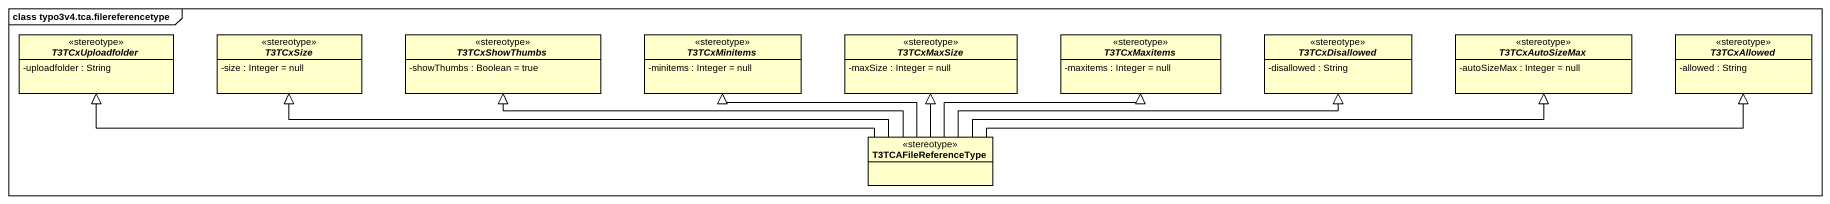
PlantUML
@startuml
mainframe class typo3v4.tca.filereferencetype
hide circle
hide empty members
skinparam classAttributeIconSize 0
abstract class T3TCxUploadfolder <<stereotype>> {
  -uploadfolder : String
}
abstract class T3TCxSize <<stereotype>> {
  -size : Integer = null
}
abstract class T3TCxShowThumbs <<stereotype>> {
  -showThumbs : Boolean = true
}
abstract class T3TCxMinitems <<stereotype>> {
  -minitems : Integer = null
}
abstract class T3TCxMaxSize <<stereotype>> {
  -maxSize : Integer = null
}
abstract class T3TCxMaxitems <<stereotype>> {
  -maxitems : Integer = null
}
abstract class T3TCxDisallowed <<stereotype>> {
  -disallowed : String
}
abstract class T3TCxAutoSizeMax <<stereotype>> {
  -autoSizeMax : Integer = null
}
abstract class T3TCxAllowed <<stereotype>> {
  -allowed : String
}
class T3TCAFileReferenceType <<stereotype>>
T3TCAFileReferenceType -left-|> T3TCxUploadfolder
T3TCAFileReferenceType -left-|> T3TCxSize
T3TCAFileReferenceType -left-|> T3TCxShowThumbs
T3TCAFileReferenceType -left-|> T3TCxMinitems
T3TCAFileReferenceType -up-|> T3TCxMaxSize
T3TCAFileReferenceType -right-|> T3TCxMaxitems
T3TCAFileReferenceType -right-|> T3TCxDisallowed
T3TCAFileReferenceType -right-|> T3TCxAutoSizeMax
T3TCAFileReferenceType -right-|> T3TCxAllowed
@enduml
